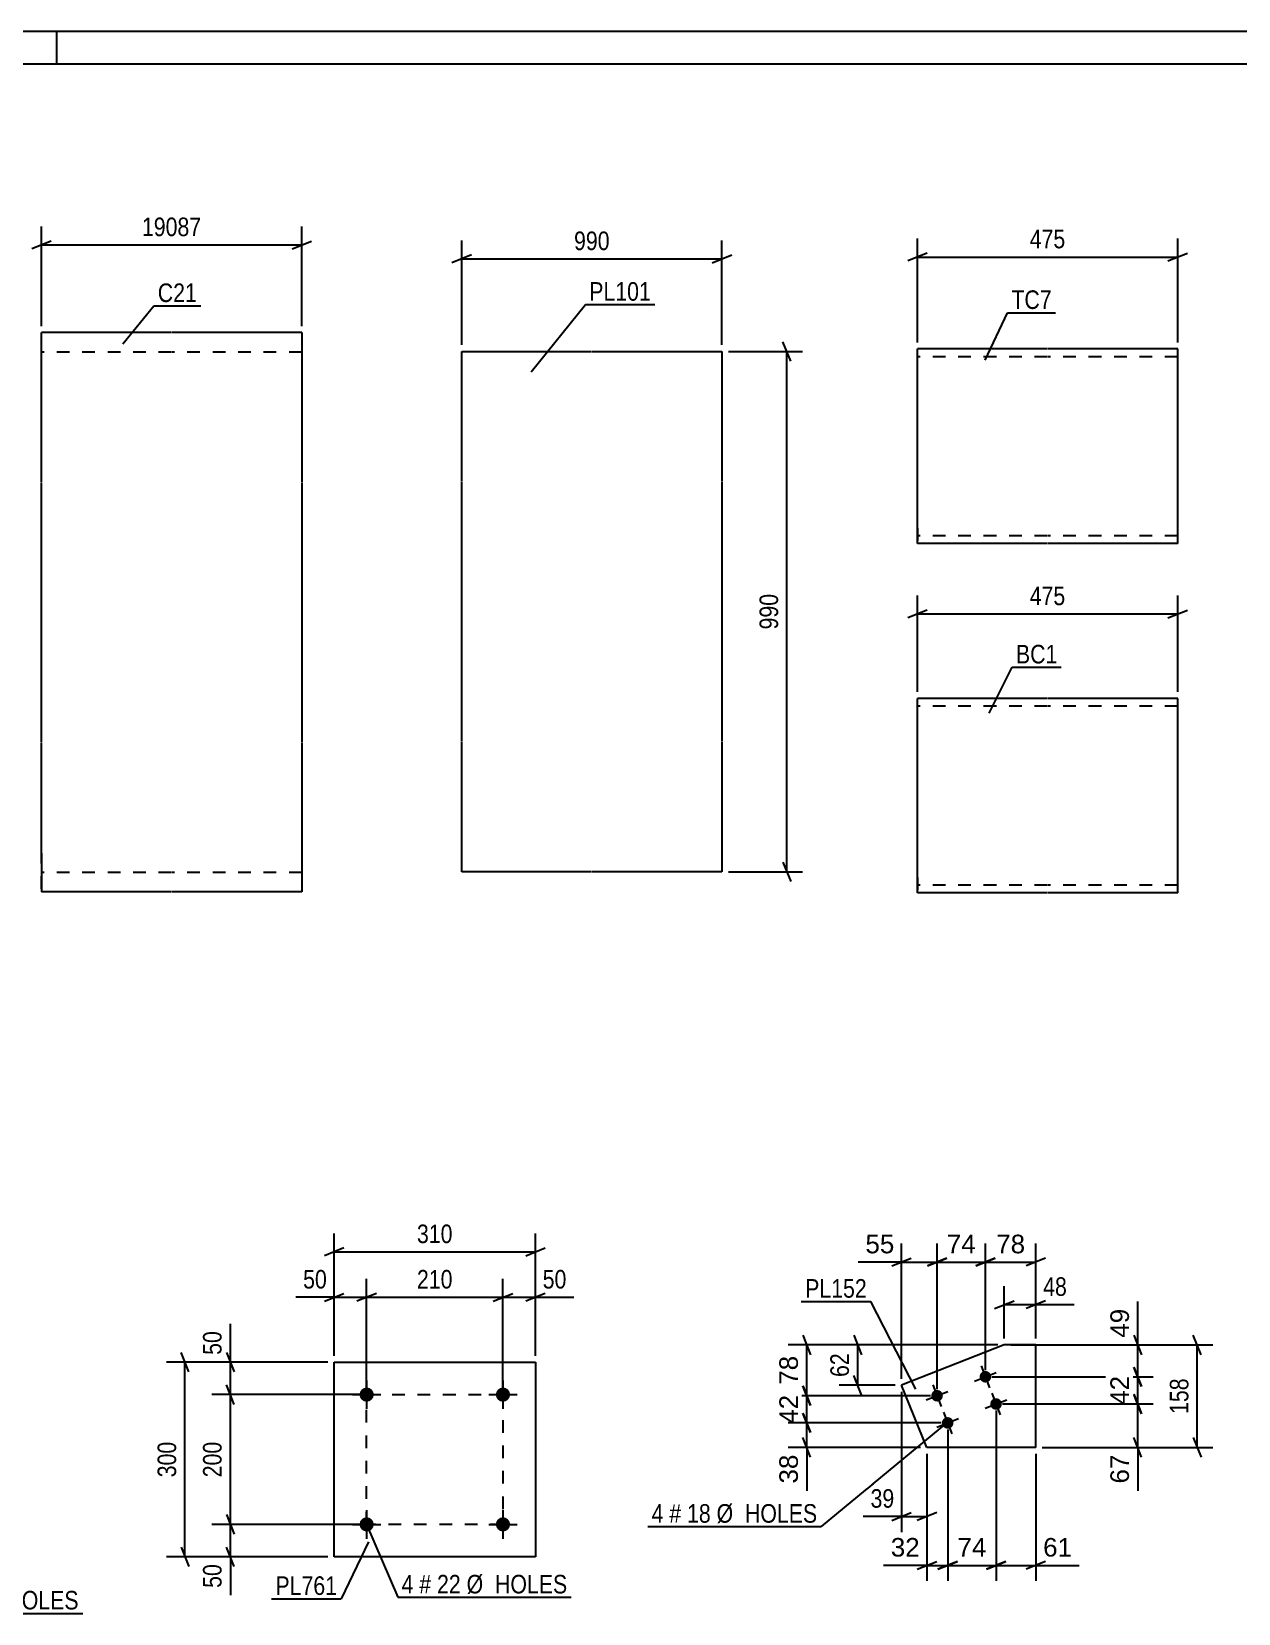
# Model space of a CAD drawing. Header units: millimetres. Extents: x 0 to 594, y 0 to 420.
# Drawn here: x 170.1 to 356, y 176.2 to 420 of the extents above; entities that cross this region are included whole.
import ezdxf

# ---------------------------------------------------------------- set-up
doc = ezdxf.new("R2010")
doc.units = ezdxf.units.MM
doc.linetypes.add('DXK_LINE_DOT2', pattern=[3.9198, 1.9599, -1.9599])
doc.styles.add('Arial', font='ARIAL.TTF', dxfattribs={"height": 0.2})
doc.styles.add('Arial Narrow', font='ARIALN.TTF', dxfattribs={"height": 0.2})

# ---------------------------------------------------------------- blocks, each defined once
blk = doc.blocks.new('Unknown-348436126-1134')
at = {"color": 5, "linetype": 'Continuous'}
for p, q in [((594, 420), (0, 420)), ((174, 415), (174, 420)), ((589, 415), (5, 415))]:
    blk.add_line(p, q, dxfattribs=at)
blk = doc.blocks.new('Part-348436126-10958 - 10957')
at = {"color": 2, "linetype": 'Continuous'}
for p, q in [((306.6, 343.5), (306.6, 371.1)), ((326.6, 371.1), (306.6, 371.1)), ((346.7, 371.1), (326.7, 371.1)), ((346.7, 341.1), (346.7, 371.1)), ((306.6, 341.1), (306.6, 343.5)), ((326.6, 341.1), (306.6, 341.1)), ((346.7, 341.1), (326.7, 341.1))]:
    blk.add_line(p, q, dxfattribs=at)
at = {"color": 7, "linetype": 'DXK_LINE_DOT2'}
for p, q in [((326.6, 369.9), (306.6, 369.9)), ((346.7, 369.9), (326.7, 369.9)), ((306.6, 343.5), (306.6, 341.29)), ((326.6, 342.3), (306.6, 342.3)), ((346.7, 342.3), (326.7, 342.3)), ((346.7, 342.3), (346.7, 342.39))]:
    blk.add_line(p, q, dxfattribs=at)
blk = doc.blocks.new('Part-348436126-10966 - 10965')
at = {"color": 2, "linetype": 'Continuous'}
for p, q in [((306.6, 289.65), (306.6, 317.25)), ((326.6, 317.25), (306.6, 317.25)), ((346.7, 317.25), (326.7, 317.25)), ((346.7, 287.25), (346.7, 317.25)), ((306.6, 287.25), (306.6, 289.65)), ((326.6, 287.25), (306.6, 287.25)), ((346.7, 287.25), (326.7, 287.25))]:
    blk.add_line(p, q, dxfattribs=at)
at = {"color": 7, "linetype": 'DXK_LINE_DOT2'}
for p, q in [((326.6, 316.05), (306.6, 316.05)), ((346.7, 316.05), (326.7, 316.05)), ((306.6, 289.65), (306.6, 287.44)), ((326.6, 288.45), (306.6, 288.45)), ((346.7, 288.45), (326.7, 288.45)), ((346.7, 288.45), (346.7, 288.54))]:
    blk.add_line(p, q, dxfattribs=at)
blk = doc.blocks.new('Part-348436126-11108 - 11107')
at = {"color": 2, "linetype": 'Continuous'}
for p, q in [((236.39, 350.71), (236.39, 370.71)), ((236.39, 370.71), (256.39, 370.71)), ((256.49, 370.71), (276.49, 370.71)), ((276.49, 370.71), (276.49, 350.71)), ((236.39, 310.61), (236.39, 350.61)), ((276.49, 350.61), (276.49, 310.61)), ((236.39, 290.51), (236.39, 310.51)), ((276.49, 310.51), (276.49, 290.51)), ((256.39, 290.51), (236.39, 290.51)), ((276.49, 290.51), (256.49, 290.51))]:
    blk.add_line(p, q, dxfattribs=at)
blk = doc.blocks.new('Part-348436126-11142 - 11141')
at = {"color": 2, "linetype": 'Continuous'}
for p, q in [((216.75, 184.94), (216.75, 214.94)), ((216.75, 214.94), (247.75, 214.94)), ((247.75, 214.94), (247.75, 184.94)), ((247.75, 184.94), (216.75, 184.94))]:
    blk.add_line(p, q, dxfattribs=at)
blk = doc.blocks.new('Bolt-348436126-11143 - 11141')
at = {"linetype": 'Continuous'}
for points in [[(222.85, 189.94, -1), (220.65, 189.94, -1)], [(243.85, 189.94, -1), (241.65, 189.94, -1)]]:
    blk.add_hatch(color=1, dxfattribs=at).paths.add_polyline_path(points)
at = {"color": 1, "linetype": 'Continuous'}
for p, q in [((221.75, 192.14), (221.75, 187.74)), ((242.75, 192.14), (242.75, 187.74)), ((219.55, 189.94), (223.95, 189.94)), ((240.55, 189.94), (244.95, 189.94))]:
    blk.add_line(p, q, dxfattribs=at)
blk = doc.blocks.new('Bolt-348436126-11144 - 11141')
at = {"linetype": 'Continuous'}
for points in [[(222.85, 209.94, -1), (220.65, 209.94, -1)], [(243.85, 209.94, -1), (241.65, 209.94, -1)]]:
    blk.add_hatch(color=1, dxfattribs=at).paths.add_polyline_path(points)
at = {"color": 1, "linetype": 'Continuous'}
for p, q in [((221.75, 212.14), (221.75, 207.74)), ((242.75, 212.14), (242.75, 207.74)), ((219.55, 209.94), (223.95, 209.94)), ((240.55, 209.94), (244.95, 209.94))]:
    blk.add_line(p, q, dxfattribs=at)
blk = doc.blocks.new('Part-348436126-11182 - 11181')
at = {"color": 2, "linetype": 'Continuous'}
for p, q in [((191.65, 373.61), (171.65, 373.61)), ((171.65, 350.61), (171.65, 373.61)), ((211.75, 373.61), (191.75, 373.61)), ((211.75, 373.61), (211.75, 350.61)), ((171.65, 310.51), (171.65, 350.51)), ((211.75, 350.51), (211.75, 310.51)), ((171.65, 293.41), (171.65, 310.41)), ((211.75, 310.41), (211.75, 287.41)), ((171.65, 293.41), (171.65, 287.41)), ((191.65, 287.41), (171.65, 287.41)), ((211.75, 287.41), (191.75, 287.41))]:
    blk.add_line(p, q, dxfattribs=at)
at = {"color": 7, "linetype": 'DXK_LINE_DOT2'}
for p, q in [((191.65, 370.61), (171.65, 370.61)), ((211.75, 370.61), (191.75, 370.61)), ((171.65, 287.87), (171.65, 293.41)), ((191.65, 290.41), (171.65, 290.41)), ((211.75, 290.41), (191.75, 290.41))]:
    blk.add_line(p, q, dxfattribs=at)
blk = doc.blocks.new('Part-348436126-11191 - 11190')
at = {"color": 2, "linetype": 'Continuous'}
for p, q in [((319.99, 217.59), (304.16, 211.39)), ((324.84, 217.59), (319.99, 217.59)), ((324.84, 201.81), (324.84, 217.59)), ((308.07, 201.81), (304.16, 211.39)), ((324.84, 201.81), (308.07, 201.81))]:
    blk.add_line(p, q, dxfattribs=at)
blk = doc.blocks.new('Bolt-348436126-11192 - 11190')
at = {"linetype": 'Continuous'}
for points in [[(317.91, 213.02, -1), (316.24, 212.36, -1)], [(310.46, 210.1, -1), (308.79, 209.44, -1)], [(319.55, 208.83, -1), (317.88, 208.17, -1)], [(312.1, 205.91, -1), (310.43, 205.25, -1)]]:
    blk.add_hatch(color=1, dxfattribs=at).paths.add_polyline_path(points)
at = {"color": 1, "linetype": 'Continuous'}
for p, q in [((315.4, 212.03), (318.75, 213.34)), ((316.42, 214.36), (317.73, 211.01)), ((307.95, 209.12), (311.3, 210.43)), ((308.97, 211.45), (310.28, 208.1)), ((318.06, 210.17), (319.37, 206.82)), ((310.61, 207.26), (311.92, 203.91)), ((317.04, 207.84), (320.39, 209.15)), ((309.59, 204.93), (312.94, 206.24))]:
    blk.add_line(p, q, dxfattribs=at)
blk = doc.blocks.new('Rectangle-348436126-13518 - 11141')
at = {"color": 1, "linetype": 'DXK_LINE_DOT2'}
blk.add_lwpolyline([(221.75, 209.94), (242.75, 209.94), (242.75, 189.94), (221.75, 189.94), (221.75, 209.94)], close=True, dxfattribs=at)
blk = doc.blocks.new('StraightDimension-348436126-11259 - 10957')
at = {"color": 7, "linetype": 'Continuous'}
for p, q in [((306.6, 372.1), (306.6, 388.11)), ((346.7, 372.1), (346.7, 388.11)), ((308.1, 385.86), (305.1, 384.66)), ((306.6, 385.26), (346.7, 385.26)), ((345.2, 384.66), (348.2, 385.86))]:
    blk.add_line(p, q, dxfattribs=at)
at = {"color": 0}
blk.add_wipeout([(329.99, 386.01), (329.99, 390.21), (323.3, 390.21), (323.3, 386.01)], dxfattribs=at)
at = {"color": 3, "style": 'Arial Narrow'}
blk.add_text('475', height=2.863, dxfattribs=at).set_placement((323.9, 386.61))
blk = doc.blocks.new('StraightDimension-348436126-11263 - 10965')
at = {"color": 7, "linetype": 'Continuous'}
for p, q in [((306.6, 318.25), (306.6, 333.11)), ((346.7, 318.25), (346.7, 333.11)), ((308.1, 330.86), (305.1, 329.66)), ((306.6, 330.26), (346.7, 330.26)), ((345.2, 329.66), (348.2, 330.86))]:
    blk.add_line(p, q, dxfattribs=at)
at = {"color": 0}
blk.add_wipeout([(329.99, 331.01), (329.99, 335.21), (323.3, 335.21), (323.3, 331.01)], dxfattribs=at)
at = {"color": 3, "style": 'Arial Narrow'}
blk.add_text('475', height=2.863, dxfattribs=at).set_placement((323.9, 331.61))
blk = doc.blocks.new('StraightDimension-348436126-11585 - 11107')
at = {"color": 7, "linetype": 'Continuous'}
for p, q in [((277.49, 370.71), (288.89, 370.71)), ((287.09, 369.21), (285.89, 372.21)), ((286.49, 290.51), (286.49, 370.71)), ((277.49, 290.51), (288.89, 290.51)), ((285.89, 292.01), (287.09, 289.01))]:
    blk.add_line(p, q, dxfattribs=at)
at = {"color": 0}
blk.add_wipeout([(285.74, 333.95), (281.54, 333.95), (281.54, 327.27), (285.74, 327.27)], dxfattribs=at)
at = {"color": 3, "style": 'Arial Narrow'}
blk.add_text('990', height=2.863, rotation=90.0002, dxfattribs=at).set_placement((285.14, 327.87))
blk = doc.blocks.new('StraightDimension-348436126-11589 - 11107')
at = {"color": 7, "linetype": 'Continuous'}
for p, q in [((236.39, 371.71), (236.39, 387.83)), ((276.49, 371.71), (276.49, 387.83)), ((237.89, 385.58), (234.89, 384.38)), ((274.99, 384.38), (277.99, 385.58)), ((236.39, 384.98), (276.49, 384.98))]:
    blk.add_line(p, q, dxfattribs=at)
at = {"color": 0}
blk.add_wipeout([(259.78, 385.73), (259.78, 389.93), (253.1, 389.93), (253.1, 385.73)], dxfattribs=at)
at = {"color": 3, "style": 'Arial Narrow'}
blk.add_text('990', height=2.863, dxfattribs=at).set_placement((253.7, 386.33))
blk = doc.blocks.new('StraightDimension-348436126-11615 - 11141')
at = {"color": 7, "linetype": 'Continuous'}
for p, q in [((200.15, 191.44), (201.35, 188.44)), ((220.75, 189.94), (197.9, 189.94)), ((200.75, 184.94), (200.75, 189.94)), ((201.35, 183.44), (200.15, 186.44)), ((215.75, 184.94), (197.9, 184.94))]:
    blk.add_line(p, q, dxfattribs=at)
at = {"color": 0}
blk.add_wipeout([(200, 184.42), (195.8, 184.42), (195.8, 179.56), (200, 179.56)], dxfattribs=at)
at = {"color": 7, "linetype": 'Continuous'}
blk.add_line((200.75, 184.94), (200.75, 179.04), dxfattribs=at)
blk.add_line((200.75, 184.94), (200.75, 179.04), dxfattribs=at)
at = {"color": 3, "style": 'Arial Narrow'}
blk.add_text('50', height=2.863, rotation=90.0002, dxfattribs=at).set_placement((199.4, 180.16))
blk = doc.blocks.new('StraightDimension-348436126-11613 - 11141')
at = {"color": 7, "linetype": 'Continuous'}
for p, q in [((215.75, 214.94), (197.9, 214.94)), ((200.15, 216.44), (201.35, 213.44)), ((200.75, 209.94), (200.75, 214.94)), ((220.75, 209.94), (197.9, 209.94)), ((201.35, 208.44), (200.15, 211.44))]:
    blk.add_line(p, q, dxfattribs=at)
at = {"color": 0}
blk.add_wipeout([(200, 220.32), (195.8, 220.32), (195.8, 215.47), (200, 215.47)], dxfattribs=at)
at = {"color": 7, "linetype": 'Continuous'}
blk.add_line((200.75, 214.94), (200.75, 220.85), dxfattribs=at)
blk.add_line((200.75, 214.94), (200.75, 220.85), dxfattribs=at)
at = {"color": 3, "style": 'Arial Narrow'}
blk.add_text('50', height=2.863, rotation=90.0002, dxfattribs=at).set_placement((199.4, 216.07))
blk = doc.blocks.new('StraightDimension-348436126-11645 - 11141')
at = {"color": 7, "linetype": 'Continuous'}
for p, q in [((216.75, 215.94), (216.75, 234.79)), ((247.75, 215.94), (247.75, 234.79)), ((218.25, 232.54), (215.25, 231.34)), ((216.75, 231.94), (247.75, 231.94)), ((246.25, 231.34), (249.25, 232.54))]:
    blk.add_line(p, q, dxfattribs=at)
at = {"color": 0}
blk.add_wipeout([(235.59, 232.69), (235.59, 236.89), (228.9, 236.89), (228.9, 232.69)], dxfattribs=at)
at = {"color": 3, "style": 'Arial Narrow'}
blk.add_text('310', height=2.863, dxfattribs=at).set_placement((229.5, 233.29))
blk = doc.blocks.new('StraightDimension-348436126-11614 - 11141')
at = {"color": 7, "linetype": 'Continuous'}
for p, q in [((220.75, 209.94), (197.9, 209.94)), ((201.35, 208.44), (200.15, 211.44)), ((200.75, 189.94), (200.75, 209.94)), ((200.15, 191.44), (201.35, 188.44)), ((220.75, 189.94), (197.9, 189.94))]:
    blk.add_line(p, q, dxfattribs=at)
at = {"color": 0}
blk.add_wipeout([(200, 203.29), (195.8, 203.29), (195.8, 196.6), (200, 196.6)], dxfattribs=at)
at = {"color": 3, "style": 'Arial Narrow'}
blk.add_text('200', height=2.863, rotation=90.0002, dxfattribs=at).set_placement((199.4, 197.2))
blk = doc.blocks.new('StraightDimension-348436126-11625 - 11141')
at = {"color": 7, "linetype": 'Continuous'}
for p, q in [((215.75, 214.94), (190.9, 214.94)), ((194.35, 213.44), (193.15, 216.44)), ((193.75, 184.94), (193.75, 214.94)), ((193.15, 186.44), (194.35, 183.44)), ((215.75, 184.94), (190.9, 184.94))]:
    blk.add_line(p, q, dxfattribs=at)
at = {"color": 0}
blk.add_wipeout([(193, 203.28), (188.8, 203.28), (188.8, 196.6), (193, 196.6)], dxfattribs=at)
at = {"color": 3, "style": 'Arial Narrow'}
blk.add_text('300', height=2.863, rotation=90.0002, dxfattribs=at).set_placement((192.4, 197.2))
blk = doc.blocks.new('StraightDimension-348436126-13581 - 11141')
at = {"color": 7, "linetype": 'Continuous'}
for p, q in [((242.75, 210.94), (242.75, 227.79)), ((247.75, 215.94), (247.75, 227.79)), ((241.25, 224.34), (244.25, 225.54)), ((242.75, 224.94), (247.75, 224.94)), ((249.25, 225.54), (246.25, 224.34))]:
    blk.add_line(p, q, dxfattribs=at)
at = {"color": 0}
blk.add_wipeout([(253.13, 225.69), (253.13, 229.89), (248.27, 229.89), (248.27, 225.69)], dxfattribs=at)
at = {"color": 7, "linetype": 'Continuous'}
blk.add_line((247.75, 224.94), (253.65, 224.94), dxfattribs=at)
blk.add_line((247.75, 224.94), (253.65, 224.94), dxfattribs=at)
at = {"color": 3, "style": 'Arial Narrow'}
blk.add_text('50', height=2.863, dxfattribs=at).set_placement((248.87, 226.29))
blk = doc.blocks.new('StraightDimension-348436126-13582 - 11141')
at = {"color": 7, "linetype": 'Continuous'}
for p, q in [((221.75, 210.94), (221.75, 227.79)), ((242.75, 210.94), (242.75, 227.79)), ((223.25, 225.54), (220.25, 224.34)), ((221.75, 224.94), (242.75, 224.94)), ((241.25, 224.34), (244.25, 225.54))]:
    blk.add_line(p, q, dxfattribs=at)
at = {"color": 0}
blk.add_wipeout([(235.59, 225.69), (235.59, 229.89), (228.9, 229.89), (228.9, 225.69)], dxfattribs=at)
at = {"color": 3, "style": 'Arial Narrow'}
blk.add_text('210', height=2.863, dxfattribs=at).set_placement((229.5, 226.29))
blk = doc.blocks.new('StraightDimension-348436126-13583 - 11141')
at = {"color": 7, "linetype": 'Continuous'}
for p, q in [((216.75, 215.94), (216.75, 227.79)), ((221.75, 210.94), (221.75, 227.79)), ((215.25, 224.34), (218.25, 225.54)), ((216.75, 224.94), (221.75, 224.94)), ((223.25, 225.54), (220.25, 224.34))]:
    blk.add_line(p, q, dxfattribs=at)
at = {"color": 0}
blk.add_wipeout([(216.22, 225.69), (216.22, 229.89), (211.36, 229.89), (211.36, 225.69)], dxfattribs=at)
at = {"color": 7, "linetype": 'Continuous'}
blk.add_line((216.75, 224.94), (210.84, 224.94), dxfattribs=at)
blk.add_line((216.75, 224.94), (210.84, 224.94), dxfattribs=at)
at = {"color": 3, "style": 'Arial Narrow'}
blk.add_text('50', height=2.863, dxfattribs=at).set_placement((211.96, 226.29))
blk = doc.blocks.new('StraightDimension-348436126-11689 - 11181')
at = {"color": 7, "linetype": 'Continuous'}
for p, q in [((173.15, 387.73), (170.15, 386.53)), ((171.65, 374.61), (171.65, 389.98)), ((210.25, 386.53), (213.25, 387.73)), ((211.75, 374.61), (211.75, 389.98)), ((171.65, 387.13), (211.75, 387.13))]:
    blk.add_line(p, q, dxfattribs=at)
at = {"color": 0}
blk.add_wipeout([(196.88, 387.88), (196.88, 392.08), (186.53, 392.08), (186.53, 387.88)], dxfattribs=at)
at = {"color": 3, "style": 'Arial Narrow'}
blk.add_text('19087', height=2.863, dxfattribs=at).set_placement((187.13, 388.48))
blk = doc.blocks.new('StraightDimension-348436126-11707 - 11190')
at = {"color": 7, "linetype": 'Continuous'}
for p, q in [((304.16, 210.39), (304.16, 188.76)), ((308.07, 200.81), (308.07, 188.76)), ((302.66, 190.56), (305.66, 191.76)), ((304.16, 191.16), (308.07, 191.16)), ((309.57, 191.76), (306.57, 190.56))]:
    blk.add_line(p, q, dxfattribs=at)
at = {"color": 0}
blk.add_wipeout([(303.64, 191.91), (303.64, 196.11), (298.78, 196.11), (298.78, 191.91)], dxfattribs=at)
at = {"color": 7, "linetype": 'Continuous'}
blk.add_line((304.16, 191.16), (298.25, 191.16), dxfattribs=at)
blk.add_line((304.16, 191.16), (298.25, 191.16), dxfattribs=at)
at = {"color": 3, "style": 'Arial Narrow'}
blk.add_text('39', height=2.863, dxfattribs=at).set_placement((299.38, 192.51))
blk = doc.blocks.new('StraightDimension-348436126-11699 - 11190')
at = {"color": 7, "linetype": 'Continuous'}
for p, q in [((325.84, 217.59), (352.1, 217.59)), ((350.3, 216.09), (349.1, 219.09)), ((349.7, 201.81), (349.7, 217.59)), ((349.1, 203.31), (350.3, 200.31)), ((325.84, 201.81), (352.1, 201.81))]:
    blk.add_line(p, q, dxfattribs=at)
at = {"color": 0}
blk.add_wipeout([(348.95, 213.04), (344.75, 213.04), (344.75, 206.36), (348.95, 206.36)], dxfattribs=at)
at = {"color": 3, "style": 'Arial Narrow'}
blk.add_text('158', height=2.863, rotation=90.0002, dxfattribs=at).set_placement((348.35, 206.96))
blk = doc.blocks.new('StraightDimension-348436126-11693 - 11190')
at = {"color": 7, "linetype": 'Continuous'}
for p, q in [((318.99, 217.59), (294.55, 217.59)), ((296.8, 219.09), (298, 216.09)), ((297.4, 211.39), (297.4, 217.59)), ((298, 209.89), (296.8, 212.89)), ((303.16, 211.39), (294.55, 211.39))]:
    blk.add_line(p, q, dxfattribs=at)
at = {"color": 0}
blk.add_wipeout([(296.65, 216.92), (292.45, 216.92), (292.45, 212.06), (296.65, 212.06)], dxfattribs=at)
at = {"color": 3, "style": 'Arial Narrow'}
blk.add_text('62', height=2.863, rotation=90.0002, dxfattribs=at).set_placement((296.05, 212.66))
blk = doc.blocks.new('StraightDimension-348436126-11703 - 11190')
at = {"color": 7, "linetype": 'Continuous'}
for p, q in [((318.49, 223.21), (321.49, 224.41)), ((319.99, 218.59), (319.99, 226.66)), ((326.34, 224.41), (323.34, 223.21)), ((324.84, 218.59), (324.84, 226.66)), ((319.99, 223.81), (324.84, 223.81))]:
    blk.add_line(p, q, dxfattribs=at)
at = {"color": 0}
blk.add_wipeout([(330.22, 224.56), (330.22, 228.76), (325.37, 228.76), (325.37, 224.56)], dxfattribs=at)
at = {"color": 7, "linetype": 'Continuous'}
blk.add_line((324.84, 223.81), (330.75, 223.81), dxfattribs=at)
blk.add_line((324.84, 223.81), (330.75, 223.81), dxfattribs=at)
at = {"color": 3, "style": 'Arial Narrow'}
blk.add_text('48', height=2.863, dxfattribs=at).set_placement((325.97, 225.16))
blk = doc.blocks.new('StraightDimension-348436126-13705 - 11190')
at = {"color": 7, "linetype": 'Continuous'}
for p, q in [((318.99, 217.59), (286.69, 217.59)), ((288.94, 219.09), (290.14, 216.09)), ((289.54, 209.77), (289.54, 217.59)), ((308.63, 209.77), (286.69, 209.77)), ((290.14, 208.27), (288.94, 211.27))]:
    blk.add_line(p, q, dxfattribs=at)
at = {"color": 0}
blk.add_wipeout([(288.79, 216.5), (284.59, 216.5), (284.59, 210.86), (288.79, 210.86)], dxfattribs=at)
at = {"color": 3, "style": 'Arial'}
blk.add_text('78', height=2.865, rotation=90.0002, dxfattribs=at).set_placement((288.19, 211.46))
blk = doc.blocks.new('StraightDimension-348436126-13706 - 11190')
at = {"color": 7, "linetype": 'Continuous'}
for p, q in [((308.63, 209.77), (286.69, 209.77)), ((288.94, 211.27), (290.14, 208.27)), ((289.54, 205.58), (289.54, 209.77)), ((310.27, 205.58), (286.69, 205.58)), ((290.14, 204.08), (288.94, 207.08))]:
    blk.add_line(p, q, dxfattribs=at)
at = {"color": 0}
blk.add_wipeout([(288.79, 210.5), (284.59, 210.5), (284.59, 204.85), (288.79, 204.85)], dxfattribs=at)
at = {"color": 3, "style": 'Arial'}
blk.add_text('42', height=2.865, rotation=90.0002, dxfattribs=at).set_placement((288.19, 205.45))
blk = doc.blocks.new('StraightDimension-348436126-13707 - 11190')
at = {"color": 7, "linetype": 'Continuous'}
for p, q in [((310.27, 205.58), (286.69, 205.58)), ((288.94, 207.08), (290.14, 204.08)), ((289.54, 201.81), (289.54, 205.58)), ((290.14, 200.31), (288.94, 203.31)), ((307.07, 201.81), (286.69, 201.81))]:
    blk.add_line(p, q, dxfattribs=at)
at = {"color": 0}
blk.add_wipeout([(288.79, 201.28), (284.59, 201.28), (284.59, 195.64), (288.79, 195.64)], dxfattribs=at)
at = {"color": 7, "linetype": 'Continuous'}
blk.add_line((289.54, 201.81), (289.54, 195.11), dxfattribs=at)
blk.add_line((289.54, 201.81), (289.54, 195.11), dxfattribs=at)
at = {"color": 3, "style": 'Arial'}
blk.add_text('38', height=2.865, rotation=90.0002, dxfattribs=at).set_placement((288.19, 196.24))
blk = doc.blocks.new('StraightDimension-348436126-13800 - 11190')
at = {"color": 7, "linetype": 'Continuous'}
for p, q in [((318.72, 207.5), (318.72, 181.23)), ((311.27, 204.58), (311.27, 181.23)), ((309.77, 183.03), (312.77, 184.23)), ((311.27, 183.63), (318.72, 183.63)), ((320.22, 184.23), (317.22, 183.03))]:
    blk.add_line(p, q, dxfattribs=at)
at = {"color": 0}
blk.add_wipeout([(317.82, 184.38), (317.82, 188.58), (312.17, 188.58), (312.17, 184.38)], dxfattribs=at)
at = {"color": 3, "style": 'Arial'}
blk.add_text('74', height=2.865, dxfattribs=at).set_placement((312.77, 184.98))
blk = doc.blocks.new('StraightDimension-348436126-13736 - 11190')
at = {"color": 7, "linetype": 'Continuous'}
for p, q in [((320.99, 217.59), (342.94, 217.59)), ((339.94, 219.09), (341.14, 216.09)), ((340.54, 212.69), (340.54, 217.59)), ((318.08, 212.69), (342.94, 212.69)), ((341.14, 211.19), (339.94, 214.19))]:
    blk.add_line(p, q, dxfattribs=at)
at = {"color": 0}
blk.add_wipeout([(339.79, 223.76), (335.59, 223.76), (335.59, 218.11), (339.79, 218.11)], dxfattribs=at)
at = {"color": 7, "linetype": 'Continuous'}
blk.add_line((340.54, 217.59), (340.54, 224.28), dxfattribs=at)
blk.add_line((340.54, 217.59), (340.54, 224.28), dxfattribs=at)
at = {"color": 3, "style": 'Arial'}
blk.add_text('49', height=2.865, rotation=90.0002, dxfattribs=at).set_placement((339.19, 218.71))
blk = doc.blocks.new('StraightDimension-348436126-13801 - 11190')
at = {"color": 7, "linetype": 'Continuous'}
for p, q in [((311.27, 204.58), (311.27, 181.23)), ((308.07, 200.81), (308.07, 181.23)), ((306.57, 183.03), (309.57, 184.23)), ((308.07, 183.63), (311.27, 183.63)), ((312.77, 184.23), (309.77, 183.03))]:
    blk.add_line(p, q, dxfattribs=at)
at = {"color": 0}
blk.add_wipeout([(307.54, 184.38), (307.54, 188.58), (301.9, 188.58), (301.9, 184.38)], dxfattribs=at)
at = {"color": 7, "linetype": 'Continuous'}
blk.add_line((308.07, 183.63), (301.37, 183.63), dxfattribs=at)
blk.add_line((308.07, 183.63), (301.37, 183.63), dxfattribs=at)
at = {"color": 3, "style": 'Arial'}
blk.add_text('32', height=2.865, dxfattribs=at).set_placement((302.5, 184.98))
blk = doc.blocks.new('StraightDimension-348436126-13737 - 11190')
at = {"color": 7, "linetype": 'Continuous'}
for p, q in [((318.08, 212.69), (342.94, 212.69)), ((339.94, 214.19), (341.14, 211.19)), ((340.54, 208.5), (340.54, 212.69)), ((341.14, 207), (339.94, 210)), ((319.72, 208.5), (342.94, 208.5))]:
    blk.add_line(p, q, dxfattribs=at)
at = {"color": 0}
blk.add_wipeout([(339.79, 213.42), (335.59, 213.42), (335.59, 207.77), (339.79, 207.77)], dxfattribs=at)
at = {"color": 3, "style": 'Arial'}
blk.add_text('42', height=2.865, rotation=90.0002, dxfattribs=at).set_placement((339.19, 208.37))
blk = doc.blocks.new('StraightDimension-348436126-13738 - 11190')
at = {"color": 7, "linetype": 'Continuous'}
for p, q in [((339.94, 210), (341.14, 207)), ((319.72, 208.5), (342.94, 208.5)), ((340.54, 201.81), (340.54, 208.5)), ((341.14, 200.31), (339.94, 203.31)), ((325.84, 201.81), (342.94, 201.81))]:
    blk.add_line(p, q, dxfattribs=at)
at = {"color": 0}
blk.add_wipeout([(339.79, 201.28), (335.59, 201.28), (335.59, 195.64), (339.79, 195.64)], dxfattribs=at)
at = {"color": 7, "linetype": 'Continuous'}
blk.add_line((340.54, 201.81), (340.54, 195.11), dxfattribs=at)
blk.add_line((340.54, 201.81), (340.54, 195.11), dxfattribs=at)
at = {"color": 3, "style": 'Arial'}
blk.add_text('67', height=2.865, rotation=90.0002, dxfattribs=at).set_placement((339.19, 196.24))
blk = doc.blocks.new('StraightDimension-348436126-13759 - 11190')
at = {"color": 7, "linetype": 'Continuous'}
for p, q in [((317.08, 213.69), (317.08, 233.22)), ((324.84, 218.59), (324.84, 233.22)), ((315.58, 229.77), (318.58, 230.97)), ((317.08, 230.37), (324.84, 230.37)), ((326.34, 230.97), (323.34, 229.77))]:
    blk.add_line(p, q, dxfattribs=at)
at = {"color": 0}
blk.add_wipeout([(323.78, 231.12), (323.78, 235.32), (318.14, 235.32), (318.14, 231.12)], dxfattribs=at)
at = {"color": 3, "style": 'Arial'}
blk.add_text('78', height=2.865, dxfattribs=at).set_placement((318.74, 231.72))
blk = doc.blocks.new('StraightDimension-348436126-13760 - 11190')
at = {"color": 7, "linetype": 'Continuous'}
for p, q in [((309.63, 210.77), (309.63, 233.22)), ((317.08, 213.69), (317.08, 233.22)), ((308.13, 229.77), (311.13, 230.97)), ((309.63, 230.37), (317.08, 230.37)), ((318.58, 230.97), (315.58, 229.77))]:
    blk.add_line(p, q, dxfattribs=at)
at = {"color": 0}
blk.add_wipeout([(316.18, 231.12), (316.18, 235.32), (310.53, 235.32), (310.53, 231.12)], dxfattribs=at)
at = {"color": 3, "style": 'Arial'}
blk.add_text('74', height=2.865, dxfattribs=at).set_placement((311.13, 231.72))
blk = doc.blocks.new('StraightDimension-348436126-13761 - 11190')
at = {"color": 7, "linetype": 'Continuous'}
for p, q in [((304.16, 212.39), (304.16, 233.22)), ((309.63, 210.77), (309.63, 233.22)), ((302.66, 229.77), (305.66, 230.97)), ((304.16, 230.37), (309.63, 230.37)), ((311.13, 230.97), (308.13, 229.77))]:
    blk.add_line(p, q, dxfattribs=at)
at = {"color": 0}
blk.add_wipeout([(303.64, 231.12), (303.64, 235.32), (297.99, 235.32), (297.99, 231.12)], dxfattribs=at)
at = {"color": 7, "linetype": 'Continuous'}
blk.add_line((304.16, 230.37), (297.46, 230.37), dxfattribs=at)
blk.add_line((304.16, 230.37), (297.46, 230.37), dxfattribs=at)
at = {"color": 3, "style": 'Arial'}
blk.add_text('55', height=2.865, dxfattribs=at).set_placement((298.59, 231.72))
blk = doc.blocks.new('StraightDimension-348436126-13799 - 11190')
at = {"color": 7, "linetype": 'Continuous'}
for p, q in [((318.72, 207.5), (318.72, 181.23)), ((324.84, 200.81), (324.84, 181.23)), ((317.22, 183.03), (320.22, 184.23)), ((318.72, 183.63), (324.84, 183.63)), ((326.34, 184.23), (323.34, 183.03))]:
    blk.add_line(p, q, dxfattribs=at)
at = {"color": 0}
blk.add_wipeout([(331.01, 184.38), (331.01, 188.58), (325.37, 188.58), (325.37, 184.38)], dxfattribs=at)
at = {"color": 7, "linetype": 'Continuous'}
blk.add_line((324.84, 183.63), (331.54, 183.63), dxfattribs=at)
blk.add_line((324.84, 183.63), (331.54, 183.63), dxfattribs=at)
at = {"color": 3, "style": 'Arial'}
blk.add_text('61', height=2.865, dxfattribs=at).set_placement((325.97, 184.98))
blk = doc.blocks.new('Mark-348436126-11824 - 10957')
at = {"color": 0}
blk.add_wipeout([(327.29, 377.26), (327.29, 380.26), (321.08, 380.26), (321.08, 377.26)], dxfattribs=at)
blk.add_wipeout([(327.29, 377.26), (327.29, 380.26), (321.08, 380.26), (321.08, 377.26)], dxfattribs=at)
at = {"color": 30, "linetype": 'Continuous'}
for p, q in [((317.03, 369.38), (320.48, 376.66)), ((320.48, 376.66), (327.89, 376.66))]:
    blk.add_line(p, q, dxfattribs=at)
at = {"color": 3, "style": 'Arial Narrow'}
blk.add_text('TC7', height=2.863, dxfattribs=at).set_placement((321.08, 377.26))
blk = doc.blocks.new('Mark-348436126-11827 - 10965')
at = {"color": 0}
blk.add_wipeout([(328.17, 322.63), (328.17, 325.63), (321.78, 325.63), (321.78, 322.63)], dxfattribs=at)
blk.add_wipeout([(328.17, 322.63), (328.17, 325.63), (321.78, 325.63), (321.78, 322.63)], dxfattribs=at)
at = {"color": 30, "linetype": 'Continuous'}
for p, q in [((317.63, 314.98), (321.18, 322.03)), ((321.18, 322.03), (328.77, 322.03))]:
    blk.add_line(p, q, dxfattribs=at)
at = {"color": 3, "style": 'Arial Narrow'}
blk.add_text('BC1', height=2.863, dxfattribs=at).set_placement((321.78, 322.63))
blk = doc.blocks.new('Mark-348436126-11849 - 11017')
at = {"color": 0}
blk.add_wipeout([(153.68, 176.83), (153.68, 179.83), (151.86, 179.83), (151.86, 176.83)], dxfattribs=at)
blk.add_wipeout([(153.68, 176.83), (153.68, 179.83), (151.86, 179.83), (151.86, 176.83)], dxfattribs=at)
at = {"color": 7, "linetype": 'Continuous'}
blk.add_line((146.12, 189.17), (151.26, 176.23), dxfattribs=at)
at = {"color": 0}
blk.add_wipeout([(156.41, 176.83), (156.41, 179.83), (154.58, 179.83), (154.58, 176.83)], dxfattribs=at)
blk.add_wipeout([(156.41, 176.83), (156.41, 179.83), (154.58, 179.83), (154.58, 176.83)], dxfattribs=at)
at = {"color": 3, "style": 'Arial Narrow'}
blk.add_text('4', height=2.86, dxfattribs=at).set_placement((151.86, 176.83))
at = {"color": 0}
blk.add_wipeout([(160.97, 176.83), (160.97, 179.83), (157.31, 179.83), (157.31, 176.83)], dxfattribs=at)
blk.add_wipeout([(160.97, 176.83), (160.97, 179.83), (157.31, 179.83), (157.31, 176.83)], dxfattribs=at)
at = {"color": 3, "style": 'Arial Narrow'}
blk.add_text('#', height=2.86, dxfattribs=at).set_placement((154.58, 176.83))
at = {"color": 0}
blk.add_wipeout([(177.4, 176.83), (177.4, 179.83), (161.87, 179.83), (161.87, 176.83)], dxfattribs=at)
blk.add_wipeout([(177.4, 176.83), (177.4, 179.83), (161.87, 179.83), (161.87, 176.83)], dxfattribs=at)
at = {"color": 7, "linetype": 'Continuous'}
blk.add_line((151.26, 176.23), (178, 176.23), dxfattribs=at)
at = {"color": 3, "style": 'Arial Narrow'}
for s, p in [('33', (157.31, 176.83)), ('Ø  HOLES', (161.87, 176.83))]:
    blk.add_text(s, height=2.863, dxfattribs=at).set_placement(p)
blk = doc.blocks.new('Mark-348436126-11865 - 11107')
at = {"color": 0}
blk.add_wipeout([(265.54, 378.53), (265.54, 381.53), (256.04, 381.53), (256.04, 378.53)], dxfattribs=at)
blk.add_wipeout([(265.54, 378.53), (265.54, 381.53), (256.04, 381.53), (256.04, 378.53)], dxfattribs=at)
at = {"color": 30, "linetype": 'Continuous'}
for p, q in [((247.09, 367.58), (255.44, 377.93)), ((255.44, 377.93), (266.14, 377.93))]:
    blk.add_line(p, q, dxfattribs=at)
at = {"color": 3, "style": 'Arial Narrow'}
blk.add_text('PL101', height=2.863, dxfattribs=at).set_placement((256.04, 378.53))
blk = doc.blocks.new('MarkSet-348436126-13623 - 11141')
at = {"color": 0}
blk.add_wipeout([(228.96, 179.3), (228.96, 182.3), (227.13, 182.3), (227.13, 179.3)], dxfattribs=at)
blk.add_wipeout([(228.96, 179.3), (228.96, 182.3), (227.13, 182.3), (227.13, 179.3)], dxfattribs=at)
at = {"color": 7, "linetype": 'Continuous'}
blk.add_line((221.75, 189.94), (226.53, 178.7), dxfattribs=at)
at = {"color": 0}
blk.add_wipeout([(231.69, 179.3), (231.69, 182.3), (229.86, 182.3), (229.86, 179.3)], dxfattribs=at)
blk.add_wipeout([(231.69, 179.3), (231.69, 182.3), (229.86, 182.3), (229.86, 179.3)], dxfattribs=at)
at = {"color": 3, "style": 'Arial Narrow'}
blk.add_text('4', height=2.86, dxfattribs=at).set_placement((227.13, 179.3))
at = {"color": 0}
blk.add_wipeout([(236.25, 179.3), (236.25, 182.3), (232.59, 182.3), (232.59, 179.3)], dxfattribs=at)
blk.add_wipeout([(236.25, 179.3), (236.25, 182.3), (232.59, 182.3), (232.59, 179.3)], dxfattribs=at)
at = {"color": 3, "style": 'Arial Narrow'}
blk.add_text('#', height=2.86, dxfattribs=at).set_placement((229.86, 179.3))
at = {"color": 0}
blk.add_wipeout([(252.67, 179.3), (252.67, 182.3), (237.15, 182.3), (237.15, 179.3)], dxfattribs=at)
blk.add_wipeout([(252.67, 179.3), (252.67, 182.3), (237.15, 182.3), (237.15, 179.3)], dxfattribs=at)
at = {"color": 7, "linetype": 'Continuous'}
blk.add_line((226.53, 178.7), (253.27, 178.7), dxfattribs=at)
at = {"color": 3, "style": 'Arial Narrow'}
for s, p in [('22', (232.59, 179.3)), ('Ø  HOLES', (237.15, 179.3))]:
    blk.add_text(s, height=2.863, dxfattribs=at).set_placement(p)
blk = doc.blocks.new('Mark-348436126-11877 - 11141')
at = {"color": 0}
blk.add_wipeout([(217.2, 179.07), (217.2, 182.07), (207.7, 182.07), (207.7, 179.07)], dxfattribs=at)
blk.add_wipeout([(217.2, 179.07), (217.2, 182.07), (207.7, 182.07), (207.7, 179.07)], dxfattribs=at)
at = {"color": 30, "linetype": 'Continuous'}
for p in [(222.01, 187.24), (207.1, 178.47)]:
    blk.add_line(p, (217.8, 178.47), dxfattribs=at)
at = {"color": 3, "style": 'Arial Narrow'}
blk.add_text('PL761', height=2.863, dxfattribs=at).set_placement((207.7, 179.07))
blk = doc.blocks.new('Mark-348436126-11885 - 11181')
at = {"color": 0}
blk.add_wipeout([(195.6, 378.33), (195.6, 381.33), (189.57, 381.33), (189.57, 378.33)], dxfattribs=at)
blk.add_wipeout([(195.6, 378.33), (195.6, 381.33), (189.57, 381.33), (189.57, 378.33)], dxfattribs=at)
at = {"color": 30, "linetype": 'Continuous'}
for p, q in [((184.17, 371.89), (188.97, 377.73)), ((188.97, 377.73), (196.2, 377.73))]:
    blk.add_line(p, q, dxfattribs=at)
at = {"color": 3, "style": 'Arial Narrow'}
blk.add_text('C21', height=2.863, dxfattribs=at).set_placement((189.57, 378.33))
blk = doc.blocks.new('Mark-348436126-11891 - 11190')
at = {"color": 0}
blk.add_wipeout([(267.48, 190.2), (267.48, 193.2), (265.65, 193.2), (265.65, 190.2)], dxfattribs=at)
blk.add_wipeout([(267.48, 190.2), (267.48, 193.2), (265.65, 193.2), (265.65, 190.2)], dxfattribs=at)
blk.add_wipeout([(270.21, 190.2), (270.21, 193.2), (268.38, 193.2), (268.38, 190.2)], dxfattribs=at)
blk.add_wipeout([(270.21, 190.2), (270.21, 193.2), (268.38, 193.2), (268.38, 190.2)], dxfattribs=at)
at = {"color": 3, "style": 'Arial Narrow'}
blk.add_text('4', height=2.86, dxfattribs=at).set_placement((265.65, 190.2))
at = {"color": 0}
blk.add_wipeout([(274.76, 190.2), (274.76, 193.2), (271.11, 193.2), (271.11, 190.2)], dxfattribs=at)
blk.add_wipeout([(274.76, 190.2), (274.76, 193.2), (271.11, 193.2), (271.11, 190.2)], dxfattribs=at)
at = {"color": 3, "style": 'Arial Narrow'}
blk.add_text('#', height=2.86, dxfattribs=at).set_placement((268.38, 190.2))
at = {"color": 0}
blk.add_wipeout([(291.19, 190.2), (291.19, 193.2), (275.66, 193.2), (275.66, 190.2)], dxfattribs=at)
blk.add_wipeout([(291.19, 190.2), (291.19, 193.2), (275.66, 193.2), (275.66, 190.2)], dxfattribs=at)
at = {"color": 7, "linetype": 'Continuous'}
for p in [(311.22, 205.69), (265.05, 189.6)]:
    blk.add_line(p, (291.79, 189.6), dxfattribs=at)
at = {"color": 3, "style": 'Arial Narrow'}
for s, p in [('18', (271.11, 190.2)), ('Ø  HOLES', (275.66, 190.2))]:
    blk.add_text(s, height=2.863, dxfattribs=at).set_placement(p)
blk = doc.blocks.new('Mark-348436126-11888 - 11190')
at = {"color": 0}
blk.add_wipeout([(298.82, 224.88), (298.82, 227.88), (289.31, 227.88), (289.31, 224.88)], dxfattribs=at)
blk.add_wipeout([(298.82, 224.88), (298.82, 227.88), (289.31, 227.88), (289.31, 224.88)], dxfattribs=at)
at = {"color": 30, "linetype": 'Continuous'}
for p in [(288.71, 224.28), (306.38, 210.79)]:
    blk.add_line(p, (299.42, 224.28), dxfattribs=at)
at = {"color": 3, "style": 'Arial Narrow'}
blk.add_text('PL152', height=2.863, dxfattribs=at).set_placement((289.31, 224.88))

msp = doc.modelspace()

# ---------------------------------------------------------------- block references
for name in ['Unknown-348436126-1134', 'Part-348436126-11182 - 11181', 'Part-348436126-11108 - 11107', 'Part-348436126-10958 - 10957', 'Part-348436126-10966 - 10965', 'Part-348436126-11191 - 11190', 'Part-348436126-11142 - 11141', 'Bolt-348436126-11144 - 11141', 'Bolt-348436126-11192 - 11190', 'Rectangle-348436126-13518 - 11141', 'Bolt-348436126-11143 - 11141']:
    msp.add_blockref(name, (0, 0))

# ---------------------------------------------------------------- next in the draw order: block references
for name in ['StraightDimension-348436126-11689 - 11181', 'StraightDimension-348436126-11259 - 10957', 'StraightDimension-348436126-11585 - 11107', 'StraightDimension-348436126-11263 - 10965', 'StraightDimension-348436126-11613 - 11141', 'StraightDimension-348436126-11699 - 11190', 'StraightDimension-348436126-11707 - 11190', 'StraightDimension-348436126-11615 - 11141', 'Mark-348436126-11849 - 11017']:
    msp.add_blockref(name, (0, 0))

# ---------------------------------------------------------------- next in the draw order: block references
for name in ['StraightDimension-348436126-11589 - 11107', 'Mark-348436126-11885 - 11181', 'Mark-348436126-11824 - 10957', 'Mark-348436126-11827 - 10965', 'StraightDimension-348436126-11645 - 11141', 'StraightDimension-348436126-11693 - 11190', 'StraightDimension-348436126-11614 - 11141']:
    msp.add_blockref(name, (0, 0))

# ---------------------------------------------------------------- next in the draw order: block references
for name in ['Mark-348436126-11865 - 11107', 'StraightDimension-348436126-13581 - 11141', 'StraightDimension-348436126-11703 - 11190', 'StraightDimension-348436126-11625 - 11141', 'MarkSet-348436126-13623 - 11141']:
    msp.add_blockref(name, (0, 0))

# ---------------------------------------------------------------- next in the draw order: block references
for name in ['StraightDimension-348436126-13582 - 11141', 'StraightDimension-348436126-13705 - 11190', 'Mark-348436126-11877 - 11141']:
    msp.add_blockref(name, (0, 0))

# ---------------------------------------------------------------- next in the draw order: block references
for name in ['StraightDimension-348436126-13583 - 11141', 'StraightDimension-348436126-13736 - 11190', 'StraightDimension-348436126-13706 - 11190']:
    msp.add_blockref(name, (0, 0))

# ---------------------------------------------------------------- next in the draw order: block references
msp.add_blockref('StraightDimension-348436126-13707 - 11190', (0, 0))

# ---------------------------------------------------------------- next in the draw order: block references
msp.add_blockref('StraightDimension-348436126-13800 - 11190', (0, 0))

# ---------------------------------------------------------------- next in the draw order: block references
for name in ['StraightDimension-348436126-13737 - 11190', 'StraightDimension-348436126-13801 - 11190']:
    msp.add_blockref(name, (0, 0))

# ---------------------------------------------------------------- next in the draw order: block references
for name in ['StraightDimension-348436126-13759 - 11190', 'StraightDimension-348436126-13738 - 11190', 'Mark-348436126-11891 - 11190']:
    msp.add_blockref(name, (0, 0))

# ---------------------------------------------------------------- next in the draw order: block references
for name in ['StraightDimension-348436126-13760 - 11190', 'StraightDimension-348436126-13799 - 11190']:
    msp.add_blockref(name, (0, 0))

# ---------------------------------------------------------------- next in the draw order: block references
msp.add_blockref('StraightDimension-348436126-13761 - 11190', (0, 0))

# ---------------------------------------------------------------- next in the draw order: block references
msp.add_blockref('Mark-348436126-11888 - 11190', (0, 0))

doc.saveas('drawing.dxf')
